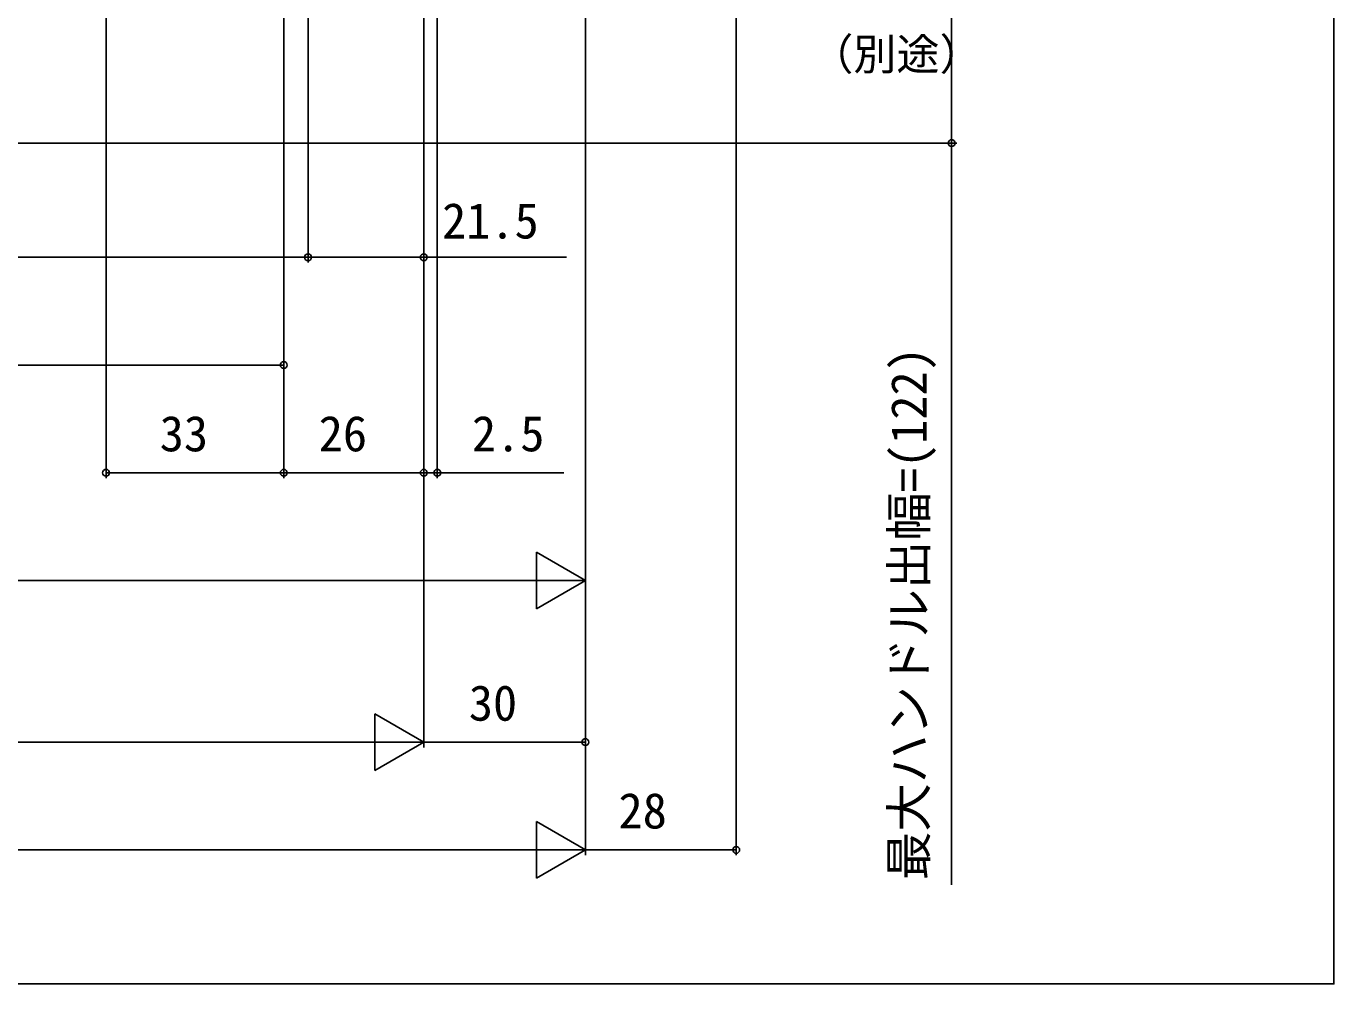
# Model space of a CAD drawing. Units: millimetres, scale not verified. Extents: x -525 to 525, y -783 to 778.
# Drawn here: x 282.2 to 525, y -782.7 to -604.9 of the extents above; entities that cross this region are included whole.
import ezdxf
from ezdxf.enums import TextEntityAlignment as Align

# ---------------------------------------------------------------- set-up
doc = ezdxf.new("R2010")
doc.units = ezdxf.units.MM
doc.header["$LTSCALE"] = 4
doc.layers.add('0-7_YKK_D', color=6, linetype='Continuous')
doc.layers.add('0-8_YKK_ZWAK', color=7, linetype='Continuous')
doc.styles.add('ＭＳ ゴシック', font='')
doc.styles.get('ＭＳ ゴシック').set_extended_font_data('MS Gothic')

msp = doc.modelspace()

# ---------------------------------------------------------------- linework, layer by layer
at = {"layer": '0-7_YKK_D'}
for p, q in [((414.023, -440.34), (414.023, -758.841)), ((297.02, -459.34), (297.02, -688.841)), ((330.02, -490.34), (330.02, -688.841)), ((330.02, -490.34), (330.02, -668.841)), ((330.023, -490.397), (330.023, -688.841)), ((386.023, -490.34), (386.023, -738.841)), ((386.023, -490.34), (386.023, -758.841)), ((334.52, -493.14), (334.52, -648.841)), ((334.52, -493.14), (334.52, -648.841)), ((356.02, -505.34), (356.02, -688.841)), ((356.02, -505.34), (356.02, -688.841)), ((356.02, -505.34), (356.02, -648.841)), ((358.52, -505.24), (358.52, -688.841)), ((356.023, -507.84), (356.023, -738.841)), ((356.023, -507.84), (356.023, -738.841)), ((386.023, -507.84), (386.023, -758.841)), ((386.023, -507.84), (386.023, -708.841)), ((180.1, -626.652), (455.021, -626.652)), ((97.47, -647.841), (334.52, -647.841)), ((101.997, -667.841), (330.02, -667.841)), ((330.02, -687.841), (297.02, -687.841)), ((356.02, -687.841), (330.023, -687.841)), ((356.02, -687.841), (353.47, -687.841)), ((356.02, -687.841), (358.52, -687.841)), ((358.52, -687.841), (382.04, -687.841)), ((386.023, -707.841), (376.93, -702.591)), ((376.93, -702.591), (376.93, -713.091)), ((375.523, -707.841), (56.523, -707.841)), ((386.023, -707.841), (367.836, -707.841)), ((386.023, -707.841), (376.93, -713.091)), ((356.023, -737.841), (346.93, -732.591)), ((346.93, -732.591), (346.93, -743.091)), ((345.523, -737.841), (-345.5, -737.841)), ((356.023, -737.841), (337.836, -737.841)), ((356.023, -737.841), (346.93, -743.091)), ((386.023, -737.841), (356.023, -737.841)), ((386.023, -757.841), (376.93, -752.591)), ((376.93, -752.591), (376.93, -763.091)), ((-375.5, -757.841), (375.523, -757.841)), ((386.023, -757.841), (367.836, -757.841)), ((386.023, -757.841), (376.93, -763.091)), ((386.023, -757.841), (414.023, -757.841))]:
    msp.add_line(p, q, dxfattribs=at)
for points in [[(454.021, -504.84), (454.021, -626.652), (454.021, -764.338)], [(334.52, -647.841), (356.02, -647.841), (382.536, -647.841)]]:
    msp.add_lwpolyline(points, dxfattribs=at)
for centre in [(454.021, -626.652), (334.52, -647.841), (334.52, -647.841), (356.02, -647.841), (330.02, -667.841), (297.02, -687.841), (330.02, -687.841), (330.023, -687.841), (356.02, -687.841), (356.02, -687.841), (358.52, -687.841), (386.023, -737.841), (414.023, -757.841)]:
    msp.add_circle(centre, 0.637, dxfattribs=at)
at = {"layer": '0-8_YKK_ZWAK'}
msp.add_lwpolyline([(-525, -782.7), (525, -782.7), (525, 747.3)], dxfattribs=at)

# ---------------------------------------------------------------- texts
at = {"layer": '0-7_YKK_D', "style": 'ＭＳ ゴシック'}
for s, height, p in [('（別途）', 5.865, (427.784, -614.837)), ('21.5', 6.598, (359.405, -646.341)), ('33', 6.598, (306.975, -685.841)), ('26', 6.598, (336.502, -685.841)), ('2.5', 6.598, (364.955, -685.841)), ('30', 6.598, (364.375, -735.841)), ('28', 6.598, (392.177, -755.841))]:
    msp.add_text(s, height=height, dxfattribs=at).set_placement(p, align=Align.BOTTOM_LEFT)
msp.add_text('最大ハンドル出幅=(122)', height=6.598, rotation=90, dxfattribs=at).set_placement((451.344, -763.452), align=Align.BOTTOM_LEFT)

doc.saveas('drawing.dxf')
